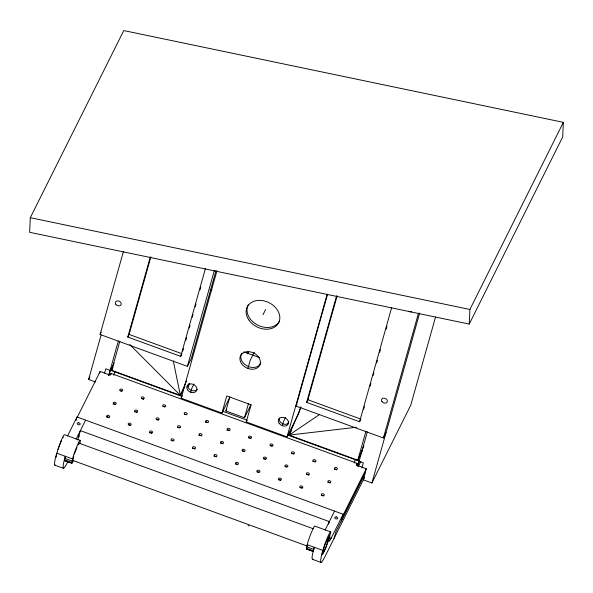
<?xml version="1.0" encoding="UTF-8"?>
<svg xmlns="http://www.w3.org/2000/svg" width="593" height="593" viewBox="0 0 593 593"><rect width="100%" height="100%" fill="white"/><g stroke="black" fill="none" stroke-linecap="round" stroke-linejoin="round"><path stroke-width="0.89" d="M30.302 217.69L29.65 232.308L469.241 324.082L562.698 136.953L563.35 122.343L123.759 30.569L30.302 217.69L469.893 309.464L563.35 122.343M469.241 324.082L469.893 309.464M73.465 460.88L71.716 463.237L64.563 460.62L65.326 456.291A31.37 2.921 -69.9 0 0 63.392 464.134L63.036 467.217L63.451 468.322A31.37 2.921 -69.9 0 0 67.565 462.243M71.716 463.237L73.25 456.321A12.238 1.142 -69.9 0 1 78.046 443.764A12.238 1.142 -69.9 0 1 80.314 441.155L79.692 444.031M313.519 551.601L306.366 548.985L307.9 542.069A12.238 1.142 -69.9 0 1 314.927 526.147L330.664 531.899M364.554 477.372L325.105 556.36A31.37 2.921 -69.9 0 1 320.991 562.431L312.4 559.295L311.985 558.198L312.348 555.107A31.37 2.921 -69.9 0 1 314.283 547.265L313.482 550.845L306.329 548.236M216.015 270.623L191.317 358.506L187.381 366.378L100.106 334.482L123.388 251.64M76.06 420.415L77.023 416.99L343.147 514.242L341.227 521.091M95.473 381.966L88.609 379.461L101.092 335.045M77.72 440.036L80.366 430.622L329.323 521.595L328.604 524.168M99.676 373.086L100.128 371.485L110.142 375.147L111.017 373.397L357.105 463.326L356.63 465.038M104.613 373.034L105.813 368.757L110.113 370.321M108.667 375.458L118.37 340.923M108.719 375.347L110.498 370.284L114.19 362.909M119.845 341.301L111.699 370.277L180.376 395.375L184.853 386.406M113.834 375.28L114.797 371.855M181.703 354.421L180.724 356.393L127.784 337.046L150.288 256.977M127.784 337.046L129.096 334.422L150.852 257.028M180.724 356.393L205.43 268.503M182.785 351.108L183.533 348.439M185.779 340.449L186.528 337.788M189.271 328.025L190.019 325.357M192.265 317.374L193.014 314.705M195.26 306.714L196.009 304.053M199.997 289.851L200.745 287.19M187.381 366.378L214.332 270.497M229.669 397.614L221.945 413.076L181.169 398.177L216.905 271.031M197.269 389.29A5.352 4.121 26.5 0 1 188.389 388.022L187.855 386.962L188.774 383.693M190.724 392.232L191.85 388.237L193.963 384.005M221.945 413.076L226.756 395.961L251.076 404.849L246.265 421.964L287.042 436.871L298.427 414.077M251.032 404.648L244.486 417.761L225.881 410.971L229.81 396.999M247.904 368.446L250.15 360.455L254.256 352.227M244.486 417.761L248.408 403.796M282.298 425.692L283.417 421.697L285.537 417.465M279.288 418.117A5.352 4.121 26.5 0 0 281.341 422.942A5.352 4.121 26.5 0 0 287.042 424.069L288.013 423.565L288.472 421.927M287.042 436.871L327.151 294.195M386.021 432.764L383.397 438.005L296.122 406.116L327.566 294.254M298.835 413.262L300.592 407.02M306.633 402.402L307.945 399.778L360.878 419.125L359.573 421.749L306.633 402.402L336.579 295.87M307.945 399.778L337.135 295.914M359.573 421.749L391.662 307.582M363.635 409.311L364.391 406.635M370.158 386.125L370.907 383.449M373.167 375.421L373.916 372.745M376.674 362.931L377.43 360.255M379.683 352.235L380.432 349.559M386.199 329.041L386.955 326.365M354.199 463.118L355.163 459.694M334.059 538.429L335.986 531.58L365.236 473.014L363.316 479.848L371.9 482.984L410.771 405.16L435.521 317.099M365.94 431.23L357.794 460.205L289.117 435.106L301.007 407.146M357.861 465.579L367.334 431.874M357.675 466.32L359.454 461.265L287.479 434.958M361.915 468.003L363.353 462.866L359.061 461.302M366.252 468.737L365.125 472.732L341.983 519.075L343.102 515.08L366.252 468.737L356.237 465.075L357.105 463.326M383.397 438.005L418.488 313.186M371.9 482.984L419.659 313.089M73.695 456.462L73.191 459.301M58.114 449.583L58.87 447.322M74.407 454.134L74.829 452.874M75.066 452.214L77.001 447.285M113.137 366.889L111.699 370.277L112.492 368.69M129.763 344.511L180.376 395.375L186.506 380.965M363.909 445.817L357.794 460.205L362.449 450.51M100.106 334.482L101.225 332.236M88.609 379.461L89.847 376.978M67.528 436.003L77.023 416.99M76.979 417.828L100.128 371.485M76.112 439.139L85.607 420.126M78.446 437.471L79.269 435.811M181.169 398.177L182.385 395.739M187.855 386.962L189.508 383.649M262.981 314.794L265.605 309.553M247.162 353.109L247.956 351.508M247.318 353.791L248.511 351.397M247.852 353.724L248.66 352.109M225.881 410.971L226.704 409.326M246.265 421.964L247.081 420.341M296.122 406.116L296.908 404.537M288.013 423.565L288.835 421.905M356.497 427.242L289.117 435.106L291.563 430.221M325.068 530.112L334.563 511.107M358.305 466.558L360.907 461.347M329.841 536.435A14.239 1.327 -69.9 0 0 328.989 540.912L329.071 541.187A14.239 1.327 -69.9 0 0 331.176 538.214L343.147 514.242M78.194 444.883L78.587 444.357M289.117 435.106L319.664 414.396M64.563 460.62L72.042 463.207M306.366 548.985L313.052 551.282M249.001 525.939L248.156 525.568M210.167 289.918L211.909 290.548M243.834 351.894L259.46 357.609M129.096 334.422L182.036 353.769M110.498 370.284L181.614 396.272M222.397 411.179L246.695 420.059M109.542 373.709L111.254 374.339M356.778 464.06L358.491 464.69M80.277 440.399L64.541 434.654A12.238 1.142 -69.9 0 0 57.514 450.569L55.979 457.485M78.558 442.993L313.423 528.823M329.456 537.584L331.176 538.214M72.479 458.908L56.743 453.156A31.37 2.921 -69.9 0 0 54.808 460.998L54.445 464.082L54.86 465.186L63.451 468.322M307.13 544.656L322.866 550.408A31.37 2.921 -69.9 0 0 320.932 558.25L320.576 561.334L320.991 562.431M72.353 460.25L307.218 546.071M64.793 458.396L71.946 461.013M306.588 546.753L313.741 549.37M64.533 459.871L71.686 462.488M173.304 360.981L180.376 395.375M59.137 446.544A9.562 0.889 -69.9 0 1 61.457 440.666M62.88 437.797A9.562 0.889 -69.9 0 1 63.347 437.167M55.357 464.964A31.37 2.921 -69.9 0 1 54.86 465.186M411.675 311.666A3.061 2.357 26.5 0 1 408.747 311.251M260.801 363.042A10.711 8.243 26.5 0 1 247.073 365.94A10.711 8.243 26.5 0 1 241.929 353.102M279.688 320.724A17.597 13.535 26.5 0 1 257.532 325.016A17.597 13.535 26.5 0 1 248.437 304.587M312.896 559.073A31.37 2.921 -69.9 0 1 312.4 559.295M278.384 479.878A1.527 0.964 15.7 0 1 280.726 480.515M327.855 482.443A1.527 0.964 15.7 0 1 330.197 483.087M284.936 466.758A1.527 0.964 15.7 0 1 286.745 466.936M321.628 495.459A1.527 0.964 15.7 0 1 323.422 495.956M299.843 487.72A1.527 0.964 15.7 0 1 302.185 488.358M128.473 424.877A1.527 0.964 15.7 0 1 130.267 425.366M120.112 390.802A1.527 0.964 15.7 0 1 121.602 391.084M106.688 417.131A1.527 0.964 15.7 0 1 109.03 417.776M112.996 404.174A1.527 0.964 15.7 0 1 115.583 404.656M226.852 430.273A1.527 0.964 15.7 0 1 229.439 430.755M220.552 443.23A1.527 0.964 15.7 0 1 222.894 443.868M213.999 456.343A1.527 0.964 15.7 0 1 216.341 456.988M192.54 448.501A1.527 0.964 15.7 0 1 194.875 449.146M198.84 435.544A1.527 0.964 15.7 0 1 201.427 436.025M205.393 422.431A1.527 0.964 15.7 0 1 207.454 422.453M184.86 414.299A1.527 0.964 15.7 0 1 186.291 414.826M177.626 427.546A1.527 0.964 15.7 0 1 179.738 427.938M171.073 440.658A1.527 0.964 15.7 0 1 172.889 440.844M149.614 432.816A1.527 0.964 15.7 0 1 151.726 433.209M156.167 419.703A1.527 0.964 15.7 0 1 158.279 420.096M163.031 406.487A1.527 0.964 15.7 0 1 164.832 406.983M141.571 398.644A1.527 0.964 15.7 0 1 143.595 399.385M134.7 411.861A1.527 0.964 15.7 0 1 137.042 412.498M334.408 469.33A1.527 0.964 15.7 0 1 336.75 469.967M248.563 437.953A1.527 0.964 15.7 0 1 250.906 438.598M256.925 472.028A1.527 0.964 15.7 0 1 259.037 472.428M306.396 474.6A1.527 0.964 15.7 0 1 308.738 475.245M242.329 450.976A1.527 0.964 15.7 0 1 244.123 451.466M235.777 464.089A1.527 0.964 15.7 0 1 237.578 464.586M270.023 445.803A1.527 0.964 15.7 0 1 272.135 446.195M263.47 458.915A1.527 0.964 15.7 0 1 265.59 459.308M291.482 453.645A1.527 0.964 15.7 0 1 293.602 454.038M312.696 461.643A1.527 0.964 15.7 0 1 315.291 462.125M322.333 552.506L322.103 554.737L323.029 553.906L325.95 547.621L330.694 532.647A12.238 1.142 -69.9 0 0 328.433 535.257A12.238 1.142 -69.9 0 0 323.637 547.821L322.333 552.506M323.215 550.497L323.015 551.653A9.562 0.889 -69.9 0 0 323.763 551.586L324.408 550.393A9.562 0.889 -69.9 0 0 329.552 536.139L329.738 535.064L324.994 544.574L323.215 550.497M78.75 422.824L78.358 422.787A1.527 0.964 15.7 0 0 77.209 423.661A1.527 0.964 15.7 0 0 78.647 424.788L79.032 424.825A1.527 0.964 15.7 0 0 80.188 423.958A1.527 0.964 15.7 0 0 78.75 422.824M336.29 516.94L335.897 516.903A1.527 0.964 15.7 0 0 334.748 517.771A1.527 0.964 15.7 0 0 336.187 518.897L336.572 518.942A1.527 0.964 15.7 0 0 337.728 518.067A1.527 0.964 15.7 0 0 336.29 516.94M381.959 401.505A3.061 2.357 26.5 0 0 387.036 402.232A3.061 2.357 26.5 0 0 384.316 398.155A3.061 2.357 26.5 0 0 381.959 401.505M115.835 304.253A3.061 2.357 26.5 0 0 120.913 304.98A3.061 2.357 26.5 0 0 118.192 300.903A3.061 2.357 26.5 0 0 115.835 304.253M279.088 423.232A5.352 4.121 26.5 0 0 287.968 424.499A5.352 4.121 26.5 0 0 283.209 417.368A5.352 4.121 26.5 0 0 279.088 423.232M187.514 389.771A5.352 4.121 26.5 0 0 196.394 391.039A5.352 4.121 26.5 0 0 191.635 383.908A5.352 4.121 26.5 0 0 187.514 389.771M241.477 363.516A10.711 8.243 26.5 0 0 259.237 366.059A10.711 8.243 26.5 0 0 249.727 351.79A10.711 8.243 26.5 0 0 241.477 363.516M248.734 319.827A17.597 13.535 26.5 0 0 277.917 324A17.597 13.535 26.5 0 0 262.284 300.562A17.597 13.535 26.5 0 0 248.734 319.827M306.803 474.274A1.527 0.964 15.7 0 0 309.331 474.304A1.527 0.964 15.7 0 0 307.559 472.762A1.527 0.964 15.7 0 0 306.803 474.274M278.792 479.552A1.527 0.964 15.7 0 0 281.319 479.574A1.527 0.964 15.7 0 0 279.548 478.032A1.527 0.964 15.7 0 0 278.792 479.552M328.263 482.116A1.527 0.964 15.7 0 0 330.79 482.146A1.527 0.964 15.7 0 0 329.026 480.604A1.527 0.964 15.7 0 0 328.263 482.116M285.344 466.432A1.527 0.964 15.7 0 0 287.864 466.461A1.527 0.964 15.7 0 0 286.1 464.919A1.527 0.964 15.7 0 0 285.344 466.432M135.108 411.535A1.527 0.964 15.7 0 0 137.635 411.557A1.527 0.964 15.7 0 0 135.871 410.015A1.527 0.964 15.7 0 0 135.108 411.535M321.717 495.237A1.527 0.964 15.7 0 0 324.238 495.259A1.527 0.964 15.7 0 0 322.473 493.717A1.527 0.964 15.7 0 0 321.717 495.237M220.959 442.904A1.527 0.964 15.7 0 0 223.479 442.934A1.527 0.964 15.7 0 0 221.715 441.392A1.527 0.964 15.7 0 0 220.959 442.904M192.947 448.175A1.527 0.964 15.7 0 0 195.468 448.204A1.527 0.964 15.7 0 0 193.703 446.662A1.527 0.964 15.7 0 0 192.947 448.175M206.045 421.942A1.527 0.964 15.7 0 0 208.573 421.971A1.527 0.964 15.7 0 0 206.801 420.43A1.527 0.964 15.7 0 0 206.045 421.942M227.512 429.784A1.527 0.964 15.7 0 0 230.032 429.814A1.527 0.964 15.7 0 0 228.268 428.272A1.527 0.964 15.7 0 0 227.512 429.784M214.407 456.017A1.527 0.964 15.7 0 0 216.934 456.047A1.527 0.964 15.7 0 0 215.163 454.505A1.527 0.964 15.7 0 0 214.407 456.017M199.493 435.062A1.527 0.964 15.7 0 0 202.02 435.092A1.527 0.964 15.7 0 0 200.256 433.55A1.527 0.964 15.7 0 0 199.493 435.062M300.251 487.394A1.527 0.964 15.7 0 0 302.778 487.416A1.527 0.964 15.7 0 0 301.007 485.875A1.527 0.964 15.7 0 0 300.251 487.394M128.562 424.647A1.527 0.964 15.7 0 0 131.083 424.677A1.527 0.964 15.7 0 0 129.318 423.135A1.527 0.964 15.7 0 0 128.562 424.647M263.878 458.589A1.527 0.964 15.7 0 0 266.405 458.619A1.527 0.964 15.7 0 0 264.641 457.077A1.527 0.964 15.7 0 0 263.878 458.589M120.201 390.572A1.527 0.964 15.7 0 0 122.721 390.602A1.527 0.964 15.7 0 0 120.957 389.06A1.527 0.964 15.7 0 0 120.201 390.572M107.096 416.805A1.527 0.964 15.7 0 0 109.623 416.835A1.527 0.964 15.7 0 0 107.852 415.293A1.527 0.964 15.7 0 0 107.096 416.805M113.648 403.692A1.527 0.964 15.7 0 0 116.176 403.714A1.527 0.964 15.7 0 0 114.405 402.173A1.527 0.964 15.7 0 0 113.648 403.692M242.418 450.747A1.527 0.964 15.7 0 0 244.946 450.776A1.527 0.964 15.7 0 0 243.174 449.235A1.527 0.964 15.7 0 0 242.418 450.747M235.866 463.859A1.527 0.964 15.7 0 0 238.393 463.889A1.527 0.964 15.7 0 0 236.622 462.347A1.527 0.964 15.7 0 0 235.866 463.859M171.481 440.332A1.527 0.964 15.7 0 0 174.008 440.362A1.527 0.964 15.7 0 0 172.237 438.82A1.527 0.964 15.7 0 0 171.481 440.332M184.586 414.099A1.527 0.964 15.7 0 0 187.106 414.129A1.527 0.964 15.7 0 0 185.342 412.587A1.527 0.964 15.7 0 0 184.586 414.099M178.033 427.219A1.527 0.964 15.7 0 0 180.561 427.242A1.527 0.964 15.7 0 0 178.789 425.707A1.527 0.964 15.7 0 0 178.033 427.219M150.022 432.49A1.527 0.964 15.7 0 0 152.549 432.519A1.527 0.964 15.7 0 0 150.778 430.978A1.527 0.964 15.7 0 0 150.022 432.49M163.127 406.257A1.527 0.964 15.7 0 0 165.647 406.287A1.527 0.964 15.7 0 0 163.883 404.745A1.527 0.964 15.7 0 0 163.127 406.257M156.574 419.377A1.527 0.964 15.7 0 0 159.094 419.399A1.527 0.964 15.7 0 0 157.33 417.857A1.527 0.964 15.7 0 0 156.574 419.377M141.66 398.414A1.527 0.964 15.7 0 0 144.188 398.444A1.527 0.964 15.7 0 0 142.416 396.902A1.527 0.964 15.7 0 0 141.66 398.414M248.971 437.627A1.527 0.964 15.7 0 0 251.491 437.656A1.527 0.964 15.7 0 0 249.727 436.114A1.527 0.964 15.7 0 0 248.971 437.627M270.43 445.469A1.527 0.964 15.7 0 0 272.958 445.499A1.527 0.964 15.7 0 0 271.186 443.957A1.527 0.964 15.7 0 0 270.43 445.469M257.332 471.702A1.527 0.964 15.7 0 0 259.853 471.731A1.527 0.964 15.7 0 0 258.088 470.19A1.527 0.964 15.7 0 0 257.332 471.702M313.356 461.161A1.527 0.964 15.7 0 0 315.876 461.184A1.527 0.964 15.7 0 0 314.112 459.642A1.527 0.964 15.7 0 0 313.356 461.161M291.897 453.319A1.527 0.964 15.7 0 0 294.417 453.341A1.527 0.964 15.7 0 0 292.653 451.799A1.527 0.964 15.7 0 0 291.897 453.319M334.815 469.004A1.527 0.964 15.7 0 0 337.343 469.026A1.527 0.964 15.7 0 0 335.571 467.484A1.527 0.964 15.7 0 0 334.815 469.004"/></g></svg>
